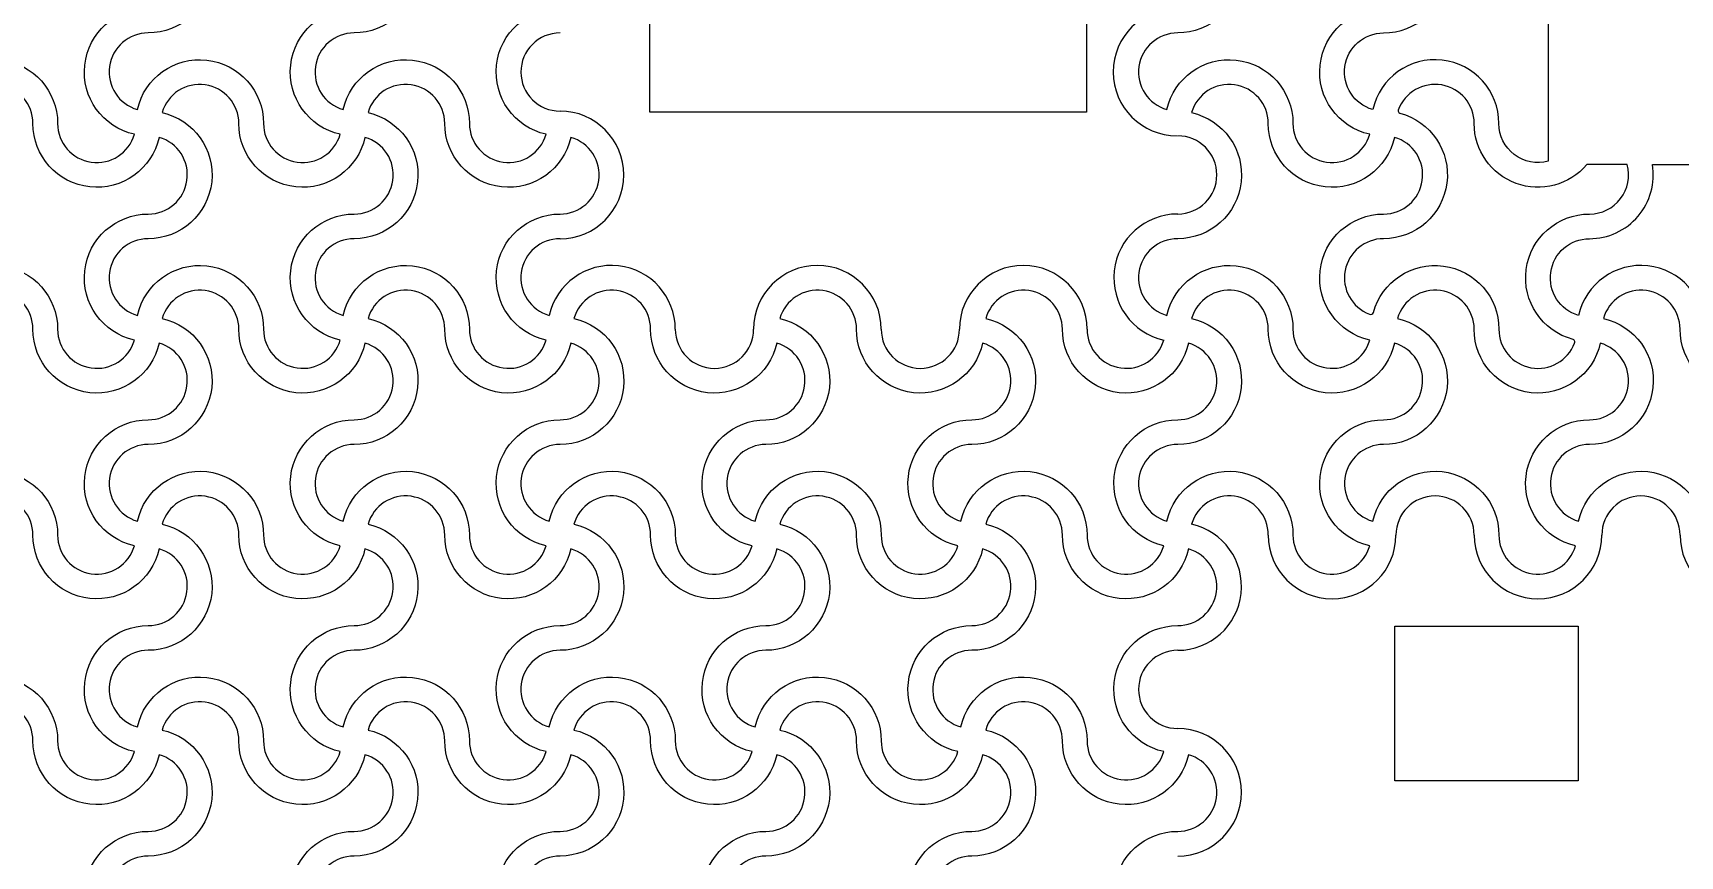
# Model space of a CAD drawing. Header units: millimetres. Extents: x 24 to 345, y 12 to 201.
# Drawn here: x 55.771 to 58.971, y 31.67 to 33.27 of the extents above; entities that cross this region are included whole.
import ezdxf

# ---------------------------------------------------------------- set-up
doc = ezdxf.new("R2010")
doc.units = ezdxf.units.MM
doc.header["$MEASUREMENT"] = 0
doc.layers.add('5th metal (rf+ground)', color=240, linetype='Continuous')

msp = doc.modelspace()

# ---------------------------------------------------------------- linework, layer by layer
at = {"layer": '5th metal (rf+ground)'}
for points in [[(56.01633, 33.46724, -0.8959788), (55.7713, 33.49421, 0.8687853), (55.62227, 33.51524, -0.8959788), (55.5953, 33.27021, 0.8687853), (55.57427, 33.12118, -0.8959788), (55.8193, 33.09421, 0.8687853), (55.96833, 33.07318, -0.8959788), (55.9953, 33.31821, 0.8687853)], [(56.01633, 33.46724, -0.8959788), (55.7713, 33.49421, 0.8687853), (55.62227, 33.51524, -0.8959788), (55.5953, 33.27021, 0.8687853), (55.57427, 33.12118, -0.8959788), (55.8193, 33.09421, 0.8687853), (55.96833, 33.07318, -0.8959788), (55.9953, 33.31821, 0.8687853)], [(56.01633, 33.46724, -0.8959788), (55.7713, 33.49421, 0.8687853), (55.62227, 33.51524, -0.8959788), (55.5953, 33.27021, 0.8687853), (55.57427, 33.12118, -0.8959788), (55.8193, 33.09421, 0.8687853), (55.96833, 33.07318, -0.8959788), (55.9953, 33.31821, 0.8687853)], [(56.01633, 33.46724, -0.8959788), (55.7713, 33.49421, 0.8687853), (55.62227, 33.51524, -0.8959788), (55.5953, 33.27021, 0.8687853), (55.57427, 33.12118, -0.8959788), (55.8193, 33.09421, 0.8687853), (55.96833, 33.07318, -0.8959788), (55.9953, 33.31821, 0.8687853)], [(56.41633, 33.46724, -0.8959788), (56.1713, 33.49421, 0.8687853), (56.02227, 33.51524, -0.8959788), (55.9953, 33.27021, 0.8687853), (55.97427, 33.12118, -0.8959788), (56.2193, 33.09421, 0.8687853), (56.36833, 33.07318, -0.8959788), (56.3953, 33.31821, 0.8687853)], [(56.41633, 33.46724, -0.8959788), (56.1713, 33.49421, 0.8687853), (56.02227, 33.51524, -0.8959788), (55.9953, 33.27021, 0.8687853), (55.97427, 33.12118, -0.8959788), (56.2193, 33.09421, 0.8687853), (56.36833, 33.07318, -0.8959788), (56.3953, 33.31821, 0.8687853)], [(56.41633, 33.46724, -0.8959788), (56.1713, 33.49421, 0.8687853), (56.02227, 33.51524, -0.8959788), (55.9953, 33.27021, 0.8687853), (55.97427, 33.12118, -0.8959788), (56.2193, 33.09421, 0.8687853), (56.36833, 33.07318, -0.8959788), (56.3953, 33.31821, 0.8687853)], [(56.41633, 33.46724, -0.8959788), (56.1713, 33.49421, 0.8687853), (56.02227, 33.51524, -0.8959788), (55.9953, 33.27021, 0.8687853), (55.97427, 33.12118, -0.8959788), (56.2193, 33.09421, 0.8687853), (56.36833, 33.07318, -0.8959788), (56.3953, 33.31821, 0.8687853)], [(56.81633, 33.46724, -0.8959788), (56.5713, 33.49421, 0.8687853), (56.42227, 33.51524, -0.8959788), (56.3953, 33.27021, 0.8687853), (56.37427, 33.12118, -0.8959788), (56.6193, 33.09421, 0.8687853), (56.76833, 33.07318, -0.8959788), (56.7953, 33.31821, 0.8687853)], [(56.81633, 33.46724, -0.8959788), (56.5713, 33.49421, 0.8687853), (56.42227, 33.51524, -0.8959788), (56.3953, 33.27021, 0.8687853), (56.37427, 33.12118, -0.8959788), (56.6193, 33.09421, 0.8687853), (56.76833, 33.07318, -0.8959788), (56.7953, 33.31821, 0.8687853)], [(56.81633, 33.46724, -0.8959788), (56.5713, 33.49421, 0.8687853), (56.42227, 33.51524, -0.8959788), (56.3953, 33.27021, 0.8687853), (56.37427, 33.12118, -0.8959788), (56.6193, 33.09421, 0.8687853), (56.76833, 33.07318, -0.8959788), (56.7953, 33.31821, 0.8687853)], [(56.81633, 33.46724, -0.8959788), (56.5713, 33.49421, 0.8687853), (56.42227, 33.51524, -0.8959788), (56.3953, 33.27021, 0.8687853), (56.37427, 33.12118, -0.8959788), (56.6193, 33.09421, 0.8687853), (56.76833, 33.07318, -0.8959788), (56.7953, 33.31821, 0.8687853)], [(58.41633, 33.46724, -0.8959788), (58.1713, 33.49421, 0.8687853), (58.02227, 33.51524, -0.8959788), (57.9953, 33.27021, 0.8687853), (57.97427, 33.12118, -0.8959788), (58.2193, 33.09421, 0.8687853), (58.36833, 33.07318, -0.8959788), (58.3953, 33.31821, 0.8687853)], [(58.41633, 33.46724, -0.8959788), (58.1713, 33.49421, 0.8687853), (58.02227, 33.51524, -0.8959788), (57.9953, 33.27021, 0.8687853), (57.97427, 33.12118, -0.8959788), (58.2193, 33.09421, 0.8687853), (58.36833, 33.07318, -0.8959788), (58.3953, 33.31821, 0.8687853)], [(58.41633, 33.46724, -0.8959788), (58.1713, 33.49421, 0.8687853), (58.02227, 33.51524, -0.8959788), (57.9953, 33.27021, 0.8687853), (57.97427, 33.12118, -0.8959788), (58.2193, 33.09421, 0.8687853), (58.36833, 33.07318, -0.8959788), (58.3953, 33.31821, 0.8687853)], [(58.41633, 33.46724, -0.8959788), (58.1713, 33.49421, 0.8687853), (58.02227, 33.51524, -0.8959788), (57.9953, 33.27021, 0.8687853), (57.97427, 33.12118, -0.8959788), (58.2193, 33.09421, 0.8687853), (58.36833, 33.07318, -0.8959788), (58.3953, 33.31821, 0.8687853)], [(58.5713, 33.49421, 0.4624981), (58.7153, 33.37183), (58.7153, 33.02089, -0.4945431), (58.6193, 33.09421, 0.8959788), (58.37427, 33.12118, -0.8687853), (58.3953, 33.27021, 0.8959788), (58.42227, 33.51524, -0.8687853)], [(58.5713, 33.49421, 0.4624981), (58.7153, 33.37183), (58.7153, 33.02089, -0.4945431), (58.6193, 33.09421, 0.8959788), (58.37427, 33.12118, -0.8687853), (58.3953, 33.27021, 0.8959788), (58.42227, 33.51524, -0.8687853)], [(58.5713, 33.49421, 0.4624981), (58.7153, 33.37183), (58.7153, 33.02089, -0.4945431), (58.6193, 33.09421, 0.8959788), (58.37427, 33.12118, -0.8687853), (58.3953, 33.27021, 0.8959788), (58.42227, 33.51524, -0.8687853)], [(58.5713, 33.49421, 0.4624981), (58.7153, 33.37183), (58.7153, 33.02089, -0.4945431), (58.6193, 33.09421, 0.8959788), (58.37427, 33.12118, -0.8687853), (58.3953, 33.27021, 0.8959788), (58.42227, 33.51524, -0.8687853)], [(56.01633, 33.06724, -0.8959788), (55.7713, 33.09421, 0.8687853), (55.62227, 33.11524, -0.8959788), (55.5953, 32.87021, 0.8687853), (55.57427, 32.72118, -0.8959788), (55.8193, 32.69421, 0.8687853), (55.96833, 32.67318, -0.8959788), (55.9953, 32.91821, 0.8687853)], [(56.01633, 33.06724, -0.8959788), (55.7713, 33.09421, 0.8687853), (55.62227, 33.11524, -0.8959788), (55.5953, 32.87021, 0.8687853), (55.57427, 32.72118, -0.8959788), (55.8193, 32.69421, 0.8687853), (55.96833, 32.67318, -0.8959788), (55.9953, 32.91821, 0.8687853)], [(56.01633, 33.06724, -0.8959788), (55.7713, 33.09421, 0.8687853), (55.62227, 33.11524, -0.8959788), (55.5953, 32.87021, 0.8687853), (55.57427, 32.72118, -0.8959788), (55.8193, 32.69421, 0.8687853), (55.96833, 32.67318, -0.8959788), (55.9953, 32.91821, 0.8687853)], [(56.01633, 33.06724, -0.8959788), (55.7713, 33.09421, 0.8687853), (55.62227, 33.11524, -0.8959788), (55.5953, 32.87021, 0.8687853), (55.57427, 32.72118, -0.8959788), (55.8193, 32.69421, 0.8687853), (55.96833, 32.67318, -0.8959788), (55.9953, 32.91821, 0.8687853)], [(56.41633, 33.06724, -0.8959788), (56.1713, 33.09421, 0.8687853), (56.02227, 33.11524, -0.8959788), (55.9953, 32.87021, 0.8687853), (55.97427, 32.72118, -0.8959788), (56.2193, 32.69421, 0.8687853), (56.36833, 32.67318, -0.8959788), (56.3953, 32.91821, 0.8687853)], [(56.41633, 33.06724, -0.8959788), (56.1713, 33.09421, 0.8687853), (56.02227, 33.11524, -0.8959788), (55.9953, 32.87021, 0.8687853), (55.97427, 32.72118, -0.8959788), (56.2193, 32.69421, 0.8687853), (56.36833, 32.67318, -0.8959788), (56.3953, 32.91821, 0.8687853)], [(56.41633, 33.06724, -0.8959788), (56.1713, 33.09421, 0.8687853), (56.02227, 33.11524, -0.8959788), (55.9953, 32.87021, 0.8687853), (55.97427, 32.72118, -0.8959788), (56.2193, 32.69421, 0.8687853), (56.36833, 32.67318, -0.8959788), (56.3953, 32.91821, 0.8687853)], [(56.41633, 33.06724, -0.8959788), (56.1713, 33.09421, 0.8687853), (56.02227, 33.11524, -0.8959788), (55.9953, 32.87021, 0.8687853), (55.97427, 32.72118, -0.8959788), (56.2193, 32.69421, 0.8687853), (56.36833, 32.67318, -0.8959788), (56.3953, 32.91821, 0.8687853)], [(56.81633, 33.06724, -0.8959788), (56.5713, 33.09421, 0.8687853), (56.42227, 33.11524, -0.8959788), (56.3953, 32.87021, 0.8687853), (56.37427, 32.72118, -0.8959788), (56.6193, 32.69421, 0.8687853), (56.76833, 32.67318, -0.8959788), (56.7953, 32.91821, 0.8687853)], [(56.81633, 33.06724, -0.8959788), (56.5713, 33.09421, 0.8687853), (56.42227, 33.11524, -0.8959788), (56.3953, 32.87021, 0.8687853), (56.37427, 32.72118, -0.8959788), (56.6193, 32.69421, 0.8687853), (56.76833, 32.67318, -0.8959788), (56.7953, 32.91821, 0.8687853)], [(56.81633, 33.06724, -0.8959788), (56.5713, 33.09421, 0.8687853), (56.42227, 33.11524, -0.8959788), (56.3953, 32.87021, 0.8687853), (56.37427, 32.72118, -0.8959788), (56.6193, 32.69421, 0.8687853), (56.76833, 32.67318, -0.8959788), (56.7953, 32.91821, 0.8687853)], [(56.81633, 33.06724, -0.8959788), (56.5713, 33.09421, 0.8687853), (56.42227, 33.11524, -0.8959788), (56.3953, 32.87021, 0.8687853), (56.37427, 32.72118, -0.8959788), (56.6193, 32.69421, 0.8687853), (56.76833, 32.67318, -0.8959788), (56.7953, 32.91821, 0.8687853)], [(58.41633, 33.06724, -0.8959788), (58.1713, 33.09421, 0.8687853), (58.02227, 33.11524, -0.8959788), (57.9953, 32.87021, 0.8687853), (57.97427, 32.72118, -0.8959788), (58.2193, 32.69421, 0.8687853), (58.36833, 32.67318, -0.8959788), (58.3953, 32.91821, 0.8687853)], [(58.41633, 33.06724, -0.8959788), (58.1713, 33.09421, 0.8687853), (58.02227, 33.11524, -0.8959788), (57.9953, 32.87021, 0.8687853), (57.97427, 32.72118, -0.8959788), (58.2193, 32.69421, 0.8687853), (58.36833, 32.67318, -0.8959788), (58.3953, 32.91821, 0.8687853)], [(58.41633, 33.06724, -0.8959788), (58.1713, 33.09421, 0.8687853), (58.02227, 33.11524, -0.8959788), (57.9953, 32.87021, 0.8687853), (57.97427, 32.72118, -0.8959788), (58.2193, 32.69421, 0.8687853), (58.36833, 32.67318, -0.8959788), (58.3953, 32.91821, 0.8687853)], [(58.41633, 33.06724, -0.8959788), (58.1713, 33.09421, 0.8687853), (58.02227, 33.11524, -0.8959788), (57.9953, 32.87021, 0.8687853), (57.97427, 32.72118, -0.8959788), (58.2193, 32.69421, 0.8687853), (58.36833, 32.67318, -0.8959788), (58.3953, 32.91821, 0.8687853)], [(58.79004, 33.01421, -0.6990522), (58.5713, 33.09421, 0.8396467), (58.42385, 33.12011, 0.3140027), (58.42657, 33.1142, -0.8800119), (58.3953, 32.87021, 0.8296244), (58.36772, 32.72339, 0.3532589), (58.37564, 32.72674, -0.8753594), (58.6193, 32.69421, 0.8341201), (58.76641, 32.66738, 0.111244), (58.76698, 32.67052, 0.2790122), (58.76334, 32.6744, -0.8774938), (58.7953, 32.91821, 0.4945431), (58.86862, 33.01421)], [(58.79004, 33.01421, -0.6990522), (58.5713, 33.09421, 0.8396467), (58.42385, 33.12011, 0.3140027), (58.42657, 33.1142, -0.8800119), (58.3953, 32.87021, 0.8296244), (58.36772, 32.72339, 0.3532589), (58.37564, 32.72674, -0.8753594), (58.6193, 32.69421, 0.8341201), (58.76641, 32.66738, 0.111244), (58.76698, 32.67052, 0.2790122), (58.76334, 32.6744, -0.8774938), (58.7953, 32.91821, 0.4945431), (58.86862, 33.01421)], [(58.79004, 33.01421, -0.6990522), (58.5713, 33.09421, 0.8396467), (58.42385, 33.12011, 0.3140027), (58.42657, 33.1142, -0.8800119), (58.3953, 32.87021, 0.8296244), (58.36772, 32.72339, 0.3532589), (58.37564, 32.72674, -0.8753594), (58.6193, 32.69421, 0.8341201), (58.76641, 32.66738, 0.111244), (58.76698, 32.67052, 0.2790122), (58.76334, 32.6744, -0.8774938), (58.7953, 32.91821, 0.4945431), (58.86862, 33.01421)], [(58.79004, 33.01421, -0.6990522), (58.5713, 33.09421, 0.8396467), (58.42385, 33.12011, 0.3140027), (58.42657, 33.1142, -0.8800119), (58.3953, 32.87021, 0.8296244), (58.36772, 32.72339, 0.3532589), (58.37564, 32.72674, -0.8753594), (58.6193, 32.69421, 0.8341201), (58.76641, 32.66738, 0.111244), (58.76698, 32.67052, 0.2790122), (58.76334, 32.6744, -0.8774938), (58.7953, 32.91821, 0.4945431), (58.86862, 33.01421)], [(58.7953, 32.87021, 0.4624981), (58.91767, 33.01421), (59.26862, 33.01421, -0.4945431), (59.1953, 32.91821, 0.8959788), (59.16833, 32.67318, -0.8687853), (59.0193, 32.69421, 0.8959788), (58.77427, 32.72118, -0.8687853)], [(58.7953, 32.87021, 0.4624981), (58.91767, 33.01421), (59.26862, 33.01421, -0.4945431), (59.1953, 32.91821, 0.8959788), (59.16833, 32.67318, -0.8687853), (59.0193, 32.69421, 0.8959788), (58.77427, 32.72118, -0.8687853)], [(58.7953, 32.87021, 0.4624981), (58.91767, 33.01421), (59.26862, 33.01421, -0.4945431), (59.1953, 32.91821, 0.8959788), (59.16833, 32.67318, -0.8687853), (59.0193, 32.69421, 0.8959788), (58.77427, 32.72118, -0.8687853)], [(58.7953, 32.87021, 0.4624981), (58.91767, 33.01421), (59.26862, 33.01421, -0.4945431), (59.1953, 32.91821, 0.8959788), (59.16833, 32.67318, -0.8687853), (59.0193, 32.69421, 0.8959788), (58.77427, 32.72118, -0.8687853)], [(56.01633, 32.66724, -0.8959788), (55.7713, 32.69421, 0.8687853), (55.62227, 32.71524, -0.8959788), (55.5953, 32.47021, 0.8687853), (55.57427, 32.32118, -0.8959788), (55.8193, 32.29421, 0.8687853), (55.96833, 32.27318, -0.8959788), (55.9953, 32.51821, 0.8687853)], [(56.01633, 32.66724, -0.8959788), (55.7713, 32.69421, 0.8687853), (55.62227, 32.71524, -0.8959788), (55.5953, 32.47021, 0.8687853), (55.57427, 32.32118, -0.8959788), (55.8193, 32.29421, 0.8687853), (55.96833, 32.27318, -0.8959788), (55.9953, 32.51821, 0.8687853)], [(56.01633, 32.66724, -0.8959788), (55.7713, 32.69421, 0.8687853), (55.62227, 32.71524, -0.8959788), (55.5953, 32.47021, 0.8687853), (55.57427, 32.32118, -0.8959788), (55.8193, 32.29421, 0.8687853), (55.96833, 32.27318, -0.8959788), (55.9953, 32.51821, 0.8687853)], [(56.01633, 32.66724, -0.8959788), (55.7713, 32.69421, 0.8687853), (55.62227, 32.71524, -0.8959788), (55.5953, 32.47021, 0.8687853), (55.57427, 32.32118, -0.8959788), (55.8193, 32.29421, 0.8687853), (55.96833, 32.27318, -0.8959788), (55.9953, 32.51821, 0.8687853)], [(56.41633, 32.66724, -0.8959788), (56.1713, 32.69421, 0.8687853), (56.02227, 32.71524, -0.8959788), (55.9953, 32.47021, 0.8687853), (55.97427, 32.32118, -0.8959788), (56.2193, 32.29421, 0.8687853), (56.36833, 32.27318, -0.8959788), (56.3953, 32.51821, 0.8687853)], [(56.41633, 32.66724, -0.8959788), (56.1713, 32.69421, 0.8687853), (56.02227, 32.71524, -0.8959788), (55.9953, 32.47021, 0.8687853), (55.97427, 32.32118, -0.8959788), (56.2193, 32.29421, 0.8687853), (56.36833, 32.27318, -0.8959788), (56.3953, 32.51821, 0.8687853)], [(56.41633, 32.66724, -0.8959788), (56.1713, 32.69421, 0.8687853), (56.02227, 32.71524, -0.8959788), (55.9953, 32.47021, 0.8687853), (55.97427, 32.32118, -0.8959788), (56.2193, 32.29421, 0.8687853), (56.36833, 32.27318, -0.8959788), (56.3953, 32.51821, 0.8687853)], [(56.41633, 32.66724, -0.8959788), (56.1713, 32.69421, 0.8687853), (56.02227, 32.71524, -0.8959788), (55.9953, 32.47021, 0.8687853), (55.97427, 32.32118, -0.8959788), (56.2193, 32.29421, 0.8687853), (56.36833, 32.27318, -0.8959788), (56.3953, 32.51821, 0.8687853)], [(56.81633, 32.66724, -0.8959788), (56.5713, 32.69421, 0.8687853), (56.42227, 32.71524, -0.8959788), (56.3953, 32.47021, 0.8687853), (56.37427, 32.32118, -0.8959788), (56.6193, 32.29421, 0.8687853), (56.76833, 32.27318, -0.8959788), (56.7953, 32.51821, 0.8687853)], [(56.81633, 32.66724, -0.8959788), (56.5713, 32.69421, 0.8687853), (56.42227, 32.71524, -0.8959788), (56.3953, 32.47021, 0.8687853), (56.37427, 32.32118, -0.8959788), (56.6193, 32.29421, 0.8687853), (56.76833, 32.27318, -0.8959788), (56.7953, 32.51821, 0.8687853)], [(56.81633, 32.66724, -0.8959788), (56.5713, 32.69421, 0.8687853), (56.42227, 32.71524, -0.8959788), (56.3953, 32.47021, 0.8687853), (56.37427, 32.32118, -0.8959788), (56.6193, 32.29421, 0.8687853), (56.76833, 32.27318, -0.8959788), (56.7953, 32.51821, 0.8687853)], [(56.81633, 32.66724, -0.8959788), (56.5713, 32.69421, 0.8687853), (56.42227, 32.71524, -0.8959788), (56.3953, 32.47021, 0.8687853), (56.37427, 32.32118, -0.8959788), (56.6193, 32.29421, 0.8687853), (56.76833, 32.27318, -0.8959788), (56.7953, 32.51821, 0.8687853)], [(57.21633, 32.66724, -0.8959788), (56.9713, 32.69421, 0.8687853), (56.82227, 32.71524, -0.8959788), (56.7953, 32.47021, 0.8687853), (56.77427, 32.32118, -0.8959788), (57.0193, 32.29421, 0.8687853), (57.16833, 32.27318, -0.8959788), (57.1953, 32.51821, 0.8687853)], [(57.21633, 32.66724, -0.8959788), (56.9713, 32.69421, 0.8687853), (56.82227, 32.71524, -0.8959788), (56.7953, 32.47021, 0.8687853), (56.77427, 32.32118, -0.8959788), (57.0193, 32.29421, 0.8687853), (57.16833, 32.27318, -0.8959788), (57.1953, 32.51821, 0.8687853)], [(57.21633, 32.66724, -0.8959788), (56.9713, 32.69421, 0.8687853), (56.82227, 32.71524, -0.8959788), (56.7953, 32.47021, 0.8687853), (56.77427, 32.32118, -0.8959788), (57.0193, 32.29421, 0.8687853), (57.16833, 32.27318, -0.8959788), (57.1953, 32.51821, 0.8687853)], [(57.21633, 32.66724, -0.8959788), (56.9713, 32.69421, 0.8687853), (56.82227, 32.71524, -0.8959788), (56.7953, 32.47021, 0.8687853), (56.77427, 32.32118, -0.8959788), (57.0193, 32.29421, 0.8687853), (57.16833, 32.27318, -0.8959788), (57.1953, 32.51821, 0.8687853)], [(57.61633, 32.66724, -0.8959788), (57.3713, 32.69421, 0.8687853), (57.22227, 32.71524, -0.8959788), (57.1953, 32.47021, 0.8687853), (57.17427, 32.32118, -0.8959788), (57.4193, 32.29421, 0.8687853), (57.56833, 32.27318, -0.8959788), (57.5953, 32.51821, 0.8687853)], [(57.61633, 32.66724, -0.8959788), (57.3713, 32.69421, 0.8687853), (57.22227, 32.71524, -0.8959788), (57.1953, 32.47021, 0.8687853), (57.17427, 32.32118, -0.8959788), (57.4193, 32.29421, 0.8687853), (57.56833, 32.27318, -0.8959788), (57.5953, 32.51821, 0.8687853)], [(57.61633, 32.66724, -0.8959788), (57.3713, 32.69421, 0.8687853), (57.22227, 32.71524, -0.8959788), (57.1953, 32.47021, 0.8687853), (57.17427, 32.32118, -0.8959788), (57.4193, 32.29421, 0.8687853), (57.56833, 32.27318, -0.8959788), (57.5953, 32.51821, 0.8687853)], [(57.61633, 32.66724, -0.8959788), (57.3713, 32.69421, 0.8687853), (57.22227, 32.71524, -0.8959788), (57.1953, 32.47021, 0.8687853), (57.17427, 32.32118, -0.8959788), (57.4193, 32.29421, 0.8687853), (57.56833, 32.27318, -0.8959788), (57.5953, 32.51821, 0.8687853)], [(58.01633, 32.66724, -0.8959788), (57.7713, 32.69421, 0.8687853), (57.62227, 32.71524, -0.8959788), (57.5953, 32.47021, 0.8687853), (57.57427, 32.32118, -0.8959788), (57.8193, 32.29421, 0.8687853), (57.96833, 32.27318, -0.8959788), (57.9953, 32.51821, 0.8687853)], [(58.01633, 32.66724, -0.8959788), (57.7713, 32.69421, 0.8687853), (57.62227, 32.71524, -0.8959788), (57.5953, 32.47021, 0.8687853), (57.57427, 32.32118, -0.8959788), (57.8193, 32.29421, 0.8687853), (57.96833, 32.27318, -0.8959788), (57.9953, 32.51821, 0.8687853)], [(58.01633, 32.66724, -0.8959788), (57.7713, 32.69421, 0.8687853), (57.62227, 32.71524, -0.8959788), (57.5953, 32.47021, 0.8687853), (57.57427, 32.32118, -0.8959788), (57.8193, 32.29421, 0.8687853), (57.96833, 32.27318, -0.8959788), (57.9953, 32.51821, 0.8687853)], [(58.01633, 32.66724, -0.8959788), (57.7713, 32.69421, 0.8687853), (57.62227, 32.71524, -0.8959788), (57.5953, 32.47021, 0.8687853), (57.57427, 32.32118, -0.8959788), (57.8193, 32.29421, 0.8687853), (57.96833, 32.27318, -0.8959788), (57.9953, 32.51821, 0.8687853)], [(58.41633, 32.66724, -0.8959788), (58.1713, 32.69421, 0.8687853), (58.02227, 32.71524, -0.8959788), (57.9953, 32.47021, 0.8687853), (57.97427, 32.32118, -0.8959788), (58.2193, 32.29421, 0.8687853), (58.36833, 32.27318, -0.8959788), (58.3953, 32.51821, 0.8687853)], [(58.41633, 32.66724, -0.8959788), (58.1713, 32.69421, 0.8687853), (58.02227, 32.71524, -0.8959788), (57.9953, 32.47021, 0.8687853), (57.97427, 32.32118, -0.8959788), (58.2193, 32.29421, 0.8687853), (58.36833, 32.27318, -0.8959788), (58.3953, 32.51821, 0.8687853)], [(58.41633, 32.66724, -0.8959788), (58.1713, 32.69421, 0.8687853), (58.02227, 32.71524, -0.8959788), (57.9953, 32.47021, 0.8687853), (57.97427, 32.32118, -0.8959788), (58.2193, 32.29421, 0.8687853), (58.36833, 32.27318, -0.8959788), (58.3953, 32.51821, 0.8687853)], [(58.41633, 32.66724, -0.8959788), (58.1713, 32.69421, 0.8687853), (58.02227, 32.71524, -0.8959788), (57.9953, 32.47021, 0.8687853), (57.97427, 32.32118, -0.8959788), (58.2193, 32.29421, 0.8687853), (58.36833, 32.27318, -0.8959788), (58.3953, 32.51821, 0.8687853)], [(58.81633, 32.66724, -0.8959788), (58.5713, 32.69421, 0.8687853), (58.42227, 32.71524, -0.8959788), (58.3953, 32.47021, 0.8687853), (58.37427, 32.32118, -0.8959788), (58.6193, 32.29421, 0.8687853), (58.76833, 32.27318, -0.8959788), (58.7953, 32.51821, 0.8687853)], [(58.81633, 32.66724, -0.8959788), (58.5713, 32.69421, 0.8687853), (58.42227, 32.71524, -0.8959788), (58.3953, 32.47021, 0.8687853), (58.37427, 32.32118, -0.8959788), (58.6193, 32.29421, 0.8687853), (58.76833, 32.27318, -0.8959788), (58.7953, 32.51821, 0.8687853)], [(58.81633, 32.66724, -0.8959788), (58.5713, 32.69421, 0.8687853), (58.42227, 32.71524, -0.8959788), (58.3953, 32.47021, 0.8687853), (58.37427, 32.32118, -0.8959788), (58.6193, 32.29421, 0.8687853), (58.76833, 32.27318, -0.8959788), (58.7953, 32.51821, 0.8687853)], [(58.81633, 32.66724, -0.8959788), (58.5713, 32.69421, 0.8687853), (58.42227, 32.71524, -0.8959788), (58.3953, 32.47021, 0.8687853), (58.37427, 32.32118, -0.8959788), (58.6193, 32.29421, 0.8687853), (58.76833, 32.27318, -0.8959788), (58.7953, 32.51821, 0.8687853)], [(59.21633, 32.66724, -0.8959788), (58.9713, 32.69421, 0.8687853), (58.82227, 32.71524, -0.8959788), (58.7953, 32.47021, 0.8687853), (58.77427, 32.32118, -0.8959788), (59.0193, 32.29421, 0.8687853), (59.16833, 32.27318, -0.8959788), (59.1953, 32.51821, 0.8687853)], [(59.21633, 32.66724, -0.8959788), (58.9713, 32.69421, 0.8687853), (58.82227, 32.71524, -0.8959788), (58.7953, 32.47021, 0.8687853), (58.77427, 32.32118, -0.8959788), (59.0193, 32.29421, 0.8687853), (59.16833, 32.27318, -0.8959788), (59.1953, 32.51821, 0.8687853)], [(59.21633, 32.66724, -0.8959788), (58.9713, 32.69421, 0.8687853), (58.82227, 32.71524, -0.8959788), (58.7953, 32.47021, 0.8687853), (58.77427, 32.32118, -0.8959788), (59.0193, 32.29421, 0.8687853), (59.16833, 32.27318, -0.8959788), (59.1953, 32.51821, 0.8687853)], [(59.21633, 32.66724, -0.8959788), (58.9713, 32.69421, 0.8687853), (58.82227, 32.71524, -0.8959788), (58.7953, 32.47021, 0.8687853), (58.77427, 32.32118, -0.8959788), (59.0193, 32.29421, 0.8687853), (59.16833, 32.27318, -0.8959788), (59.1953, 32.51821, 0.8687853)], [(56.01633, 32.26724, -0.8959788), (55.7713, 32.29421, 0.8687853), (55.62227, 32.31524, -0.8959788), (55.5953, 32.07021, 0.8687853), (55.57427, 31.92118, -0.8959788), (55.8193, 31.89421, 0.8687853), (55.96833, 31.87318, -0.8959788), (55.9953, 32.11821, 0.8687853)], [(56.01633, 32.26724, -0.8959788), (55.7713, 32.29421, 0.8687853), (55.62227, 32.31524, -0.8959788), (55.5953, 32.07021, 0.8687853), (55.57427, 31.92118, -0.8959788), (55.8193, 31.89421, 0.8687853), (55.96833, 31.87318, -0.8959788), (55.9953, 32.11821, 0.8687853)], [(56.01633, 32.26724, -0.8959788), (55.7713, 32.29421, 0.8687853), (55.62227, 32.31524, -0.8959788), (55.5953, 32.07021, 0.8687853), (55.57427, 31.92118, -0.8959788), (55.8193, 31.89421, 0.8687853), (55.96833, 31.87318, -0.8959788), (55.9953, 32.11821, 0.8687853)], [(56.01633, 32.26724, -0.8959788), (55.7713, 32.29421, 0.8687853), (55.62227, 32.31524, -0.8959788), (55.5953, 32.07021, 0.8687853), (55.57427, 31.92118, -0.8959788), (55.8193, 31.89421, 0.8687853), (55.96833, 31.87318, -0.8959788), (55.9953, 32.11821, 0.8687853)], [(56.41633, 32.26724, -0.8959788), (56.1713, 32.29421, 0.8687853), (56.02227, 32.31524, -0.8959788), (55.9953, 32.07021, 0.8687853), (55.97427, 31.92118, -0.8959788), (56.2193, 31.89421, 0.8687853), (56.36833, 31.87318, -0.8959788), (56.3953, 32.11821, 0.8687853)], [(56.41633, 32.26724, -0.8959788), (56.1713, 32.29421, 0.8687853), (56.02227, 32.31524, -0.8959788), (55.9953, 32.07021, 0.8687853), (55.97427, 31.92118, -0.8959788), (56.2193, 31.89421, 0.8687853), (56.36833, 31.87318, -0.8959788), (56.3953, 32.11821, 0.8687853)], [(56.41633, 32.26724, -0.8959788), (56.1713, 32.29421, 0.8687853), (56.02227, 32.31524, -0.8959788), (55.9953, 32.07021, 0.8687853), (55.97427, 31.92118, -0.8959788), (56.2193, 31.89421, 0.8687853), (56.36833, 31.87318, -0.8959788), (56.3953, 32.11821, 0.8687853)], [(56.41633, 32.26724, -0.8959788), (56.1713, 32.29421, 0.8687853), (56.02227, 32.31524, -0.8959788), (55.9953, 32.07021, 0.8687853), (55.97427, 31.92118, -0.8959788), (56.2193, 31.89421, 0.8687853), (56.36833, 31.87318, -0.8959788), (56.3953, 32.11821, 0.8687853)], [(56.81633, 32.26724, -0.8959788), (56.5713, 32.29421, 0.8687853), (56.42227, 32.31524, -0.8959788), (56.3953, 32.07021, 0.8687853), (56.37427, 31.92118, -0.8959788), (56.6193, 31.89421, 0.8687853), (56.76833, 31.87318, -0.8959788), (56.7953, 32.11821, 0.8687853)], [(56.81633, 32.26724, -0.8959788), (56.5713, 32.29421, 0.8687853), (56.42227, 32.31524, -0.8959788), (56.3953, 32.07021, 0.8687853), (56.37427, 31.92118, -0.8959788), (56.6193, 31.89421, 0.8687853), (56.76833, 31.87318, -0.8959788), (56.7953, 32.11821, 0.8687853)], [(56.81633, 32.26724, -0.8959788), (56.5713, 32.29421, 0.8687853), (56.42227, 32.31524, -0.8959788), (56.3953, 32.07021, 0.8687853), (56.37427, 31.92118, -0.8959788), (56.6193, 31.89421, 0.8687853), (56.76833, 31.87318, -0.8959788), (56.7953, 32.11821, 0.8687853)], [(56.81633, 32.26724, -0.8959788), (56.5713, 32.29421, 0.8687853), (56.42227, 32.31524, -0.8959788), (56.3953, 32.07021, 0.8687853), (56.37427, 31.92118, -0.8959788), (56.6193, 31.89421, 0.8687853), (56.76833, 31.87318, -0.8959788), (56.7953, 32.11821, 0.8687853)], [(57.21633, 32.26724, -0.8959788), (56.9713, 32.29421, 0.8687853), (56.82227, 32.31524, -0.8959788), (56.7953, 32.07021, 0.8687853), (56.77427, 31.92118, -0.8959788), (57.0193, 31.89421, 0.8687853), (57.16833, 31.87318, -0.8959788), (57.1953, 32.11821, 0.8687853)], [(57.21633, 32.26724, -0.8959788), (56.9713, 32.29421, 0.8687853), (56.82227, 32.31524, -0.8959788), (56.7953, 32.07021, 0.8687853), (56.77427, 31.92118, -0.8959788), (57.0193, 31.89421, 0.8687853), (57.16833, 31.87318, -0.8959788), (57.1953, 32.11821, 0.8687853)], [(57.21633, 32.26724, -0.8959788), (56.9713, 32.29421, 0.8687853), (56.82227, 32.31524, -0.8959788), (56.7953, 32.07021, 0.8687853), (56.77427, 31.92118, -0.8959788), (57.0193, 31.89421, 0.8687853), (57.16833, 31.87318, -0.8959788), (57.1953, 32.11821, 0.8687853)], [(57.21633, 32.26724, -0.8959788), (56.9713, 32.29421, 0.8687853), (56.82227, 32.31524, -0.8959788), (56.7953, 32.07021, 0.8687853), (56.77427, 31.92118, -0.8959788), (57.0193, 31.89421, 0.8687853), (57.16833, 31.87318, -0.8959788), (57.1953, 32.11821, 0.8687853)], [(57.61633, 32.26724, -0.8959788), (57.3713, 32.29421, 0.8687853), (57.22227, 32.31524, -0.8959788), (57.1953, 32.07021, 0.8687853), (57.17427, 31.92118, -0.8959788), (57.4193, 31.89421, 0.8687853), (57.56833, 31.87318, -0.8959788), (57.5953, 32.11821, 0.8687853)], [(57.61633, 32.26724, -0.8959788), (57.3713, 32.29421, 0.8687853), (57.22227, 32.31524, -0.8959788), (57.1953, 32.07021, 0.8687853), (57.17427, 31.92118, -0.8959788), (57.4193, 31.89421, 0.8687853), (57.56833, 31.87318, -0.8959788), (57.5953, 32.11821, 0.8687853)], [(57.61633, 32.26724, -0.8959788), (57.3713, 32.29421, 0.8687853), (57.22227, 32.31524, -0.8959788), (57.1953, 32.07021, 0.8687853), (57.17427, 31.92118, -0.8959788), (57.4193, 31.89421, 0.8687853), (57.56833, 31.87318, -0.8959788), (57.5953, 32.11821, 0.8687853)], [(57.61633, 32.26724, -0.8959788), (57.3713, 32.29421, 0.8687853), (57.22227, 32.31524, -0.8959788), (57.1953, 32.07021, 0.8687853), (57.17427, 31.92118, -0.8959788), (57.4193, 31.89421, 0.8687853), (57.56833, 31.87318, -0.8959788), (57.5953, 32.11821, 0.8687853)], [(58.01633, 32.26724, -0.8959788), (57.7713, 32.29421, 0.8687853), (57.62227, 32.31524, -0.8959788), (57.5953, 32.07021, 0.8687853), (57.57427, 31.92118, -0.8959788), (57.8193, 31.89421, 0.8687853), (57.96833, 31.87318, -0.8959788), (57.9953, 32.11821, 0.8687853)], [(58.01633, 32.26724, -0.8959788), (57.7713, 32.29421, 0.8687853), (57.62227, 32.31524, -0.8959788), (57.5953, 32.07021, 0.8687853), (57.57427, 31.92118, -0.8959788), (57.8193, 31.89421, 0.8687853), (57.96833, 31.87318, -0.8959788), (57.9953, 32.11821, 0.8687853)], [(58.01633, 32.26724, -0.8959788), (57.7713, 32.29421, 0.8687853), (57.62227, 32.31524, -0.8959788), (57.5953, 32.07021, 0.8687853), (57.57427, 31.92118, -0.8959788), (57.8193, 31.89421, 0.8687853), (57.96833, 31.87318, -0.8959788), (57.9953, 32.11821, 0.8687853)], [(58.01633, 32.26724, -0.8959788), (57.7713, 32.29421, 0.8687853), (57.62227, 32.31524, -0.8959788), (57.5953, 32.07021, 0.8687853), (57.57427, 31.92118, -0.8959788), (57.8193, 31.89421, 0.8687853), (57.96833, 31.87318, -0.8959788), (57.9953, 32.11821, 0.8687853)], [(56.01633, 31.86724, -0.8959788), (55.7713, 31.89421, 0.8687853), (55.62227, 31.91524, -0.8959788), (55.5953, 31.67021, 0.8687853), (55.57427, 31.52118, -0.8959788), (55.8193, 31.49421, 0.8687853), (55.96833, 31.47318, -0.8959788), (55.9953, 31.71821, 0.8687853)], [(56.01633, 31.86724, -0.8959788), (55.7713, 31.89421, 0.8687853), (55.62227, 31.91524, -0.8959788), (55.5953, 31.67021, 0.8687853), (55.57427, 31.52118, -0.8959788), (55.8193, 31.49421, 0.8687853), (55.96833, 31.47318, -0.8959788), (55.9953, 31.71821, 0.8687853)], [(56.01633, 31.86724, -0.8959788), (55.7713, 31.89421, 0.8687853), (55.62227, 31.91524, -0.8959788), (55.5953, 31.67021, 0.8687853), (55.57427, 31.52118, -0.8959788), (55.8193, 31.49421, 0.8687853), (55.96833, 31.47318, -0.8959788), (55.9953, 31.71821, 0.8687853)], [(56.01633, 31.86724, -0.8959788), (55.7713, 31.89421, 0.8687853), (55.62227, 31.91524, -0.8959788), (55.5953, 31.67021, 0.8687853), (55.57427, 31.52118, -0.8959788), (55.8193, 31.49421, 0.8687853), (55.96833, 31.47318, -0.8959788), (55.9953, 31.71821, 0.8687853)], [(56.41633, 31.86724, -0.8959788), (56.1713, 31.89421, 0.8687853), (56.02227, 31.91524, -0.8959788), (55.9953, 31.67021, 0.8687853), (55.97427, 31.52118, -0.8959788), (56.2193, 31.49421, 0.8687853), (56.36833, 31.47318, -0.8959788), (56.3953, 31.71821, 0.8687853)], [(56.41633, 31.86724, -0.8959788), (56.1713, 31.89421, 0.8687853), (56.02227, 31.91524, -0.8959788), (55.9953, 31.67021, 0.8687853), (55.97427, 31.52118, -0.8959788), (56.2193, 31.49421, 0.8687853), (56.36833, 31.47318, -0.8959788), (56.3953, 31.71821, 0.8687853)], [(56.41633, 31.86724, -0.8959788), (56.1713, 31.89421, 0.8687853), (56.02227, 31.91524, -0.8959788), (55.9953, 31.67021, 0.8687853), (55.97427, 31.52118, -0.8959788), (56.2193, 31.49421, 0.8687853), (56.36833, 31.47318, -0.8959788), (56.3953, 31.71821, 0.8687853)], [(56.41633, 31.86724, -0.8959788), (56.1713, 31.89421, 0.8687853), (56.02227, 31.91524, -0.8959788), (55.9953, 31.67021, 0.8687853), (55.97427, 31.52118, -0.8959788), (56.2193, 31.49421, 0.8687853), (56.36833, 31.47318, -0.8959788), (56.3953, 31.71821, 0.8687853)], [(56.81633, 31.86724, -0.8959788), (56.5713, 31.89421, 0.8687853), (56.42227, 31.91524, -0.8959788), (56.3953, 31.67021, 0.8687853), (56.37427, 31.52118, -0.8959788), (56.6193, 31.49421, 0.8687853), (56.76833, 31.47318, -0.8959788), (56.7953, 31.71821, 0.8687853)], [(56.81633, 31.86724, -0.8959788), (56.5713, 31.89421, 0.8687853), (56.42227, 31.91524, -0.8959788), (56.3953, 31.67021, 0.8687853), (56.37427, 31.52118, -0.8959788), (56.6193, 31.49421, 0.8687853), (56.76833, 31.47318, -0.8959788), (56.7953, 31.71821, 0.8687853)], [(56.81633, 31.86724, -0.8959788), (56.5713, 31.89421, 0.8687853), (56.42227, 31.91524, -0.8959788), (56.3953, 31.67021, 0.8687853), (56.37427, 31.52118, -0.8959788), (56.6193, 31.49421, 0.8687853), (56.76833, 31.47318, -0.8959788), (56.7953, 31.71821, 0.8687853)], [(56.81633, 31.86724, -0.8959788), (56.5713, 31.89421, 0.8687853), (56.42227, 31.91524, -0.8959788), (56.3953, 31.67021, 0.8687853), (56.37427, 31.52118, -0.8959788), (56.6193, 31.49421, 0.8687853), (56.76833, 31.47318, -0.8959788), (56.7953, 31.71821, 0.8687853)], [(57.21633, 31.86724, -0.8959788), (56.9713, 31.89421, 0.8687853), (56.82227, 31.91524, -0.8959788), (56.7953, 31.67021, 0.8687853), (56.77427, 31.52118, -0.8959788), (57.0193, 31.49421, 0.8687853), (57.16833, 31.47318, -0.8959788), (57.1953, 31.71821, 0.8687853)], [(57.21633, 31.86724, -0.8959788), (56.9713, 31.89421, 0.8687853), (56.82227, 31.91524, -0.8959788), (56.7953, 31.67021, 0.8687853), (56.77427, 31.52118, -0.8959788), (57.0193, 31.49421, 0.8687853), (57.16833, 31.47318, -0.8959788), (57.1953, 31.71821, 0.8687853)], [(57.21633, 31.86724, -0.8959788), (56.9713, 31.89421, 0.8687853), (56.82227, 31.91524, -0.8959788), (56.7953, 31.67021, 0.8687853), (56.77427, 31.52118, -0.8959788), (57.0193, 31.49421, 0.8687853), (57.16833, 31.47318, -0.8959788), (57.1953, 31.71821, 0.8687853)], [(57.21633, 31.86724, -0.8959788), (56.9713, 31.89421, 0.8687853), (56.82227, 31.91524, -0.8959788), (56.7953, 31.67021, 0.8687853), (56.77427, 31.52118, -0.8959788), (57.0193, 31.49421, 0.8687853), (57.16833, 31.47318, -0.8959788), (57.1953, 31.71821, 0.8687853)], [(57.61633, 31.86724, -0.8959788), (57.3713, 31.89421, 0.8687853), (57.22227, 31.91524, -0.8959788), (57.1953, 31.67021, 0.8687853), (57.17427, 31.52118, -0.8959788), (57.4193, 31.49421, 0.8687853), (57.56833, 31.47318, -0.8959788), (57.5953, 31.71821, 0.8687853)], [(57.61633, 31.86724, -0.8959788), (57.3713, 31.89421, 0.8687853), (57.22227, 31.91524, -0.8959788), (57.1953, 31.67021, 0.8687853), (57.17427, 31.52118, -0.8959788), (57.4193, 31.49421, 0.8687853), (57.56833, 31.47318, -0.8959788), (57.5953, 31.71821, 0.8687853)], [(57.61633, 31.86724, -0.8959788), (57.3713, 31.89421, 0.8687853), (57.22227, 31.91524, -0.8959788), (57.1953, 31.67021, 0.8687853), (57.17427, 31.52118, -0.8959788), (57.4193, 31.49421, 0.8687853), (57.56833, 31.47318, -0.8959788), (57.5953, 31.71821, 0.8687853)], [(57.61633, 31.86724, -0.8959788), (57.3713, 31.89421, 0.8687853), (57.22227, 31.91524, -0.8959788), (57.1953, 31.67021, 0.8687853), (57.17427, 31.52118, -0.8959788), (57.4193, 31.49421, 0.8687853), (57.56833, 31.47318, -0.8959788), (57.5953, 31.71821, 0.8687853)], [(58.01633, 31.86724, -0.8959788), (57.7713, 31.89421, 0.8687853), (57.62227, 31.91524, -0.8959788), (57.5953, 31.67021, 0.8687853), (57.57427, 31.52118, -0.8959788), (57.8193, 31.49421, 0.8687853), (57.96833, 31.47318, -0.8959788), (57.9953, 31.71821, 0.8687853)], [(58.01633, 31.86724, -0.8959788), (57.7713, 31.89421, 0.8687853), (57.62227, 31.91524, -0.8959788), (57.5953, 31.67021, 0.8687853), (57.57427, 31.52118, -0.8959788), (57.8193, 31.49421, 0.8687853), (57.96833, 31.47318, -0.8959788), (57.9953, 31.71821, 0.8687853)], [(58.01633, 31.86724, -0.8959788), (57.7713, 31.89421, 0.8687853), (57.62227, 31.91524, -0.8959788), (57.5953, 31.67021, 0.8687853), (57.57427, 31.52118, -0.8959788), (57.8193, 31.49421, 0.8687853), (57.96833, 31.47318, -0.8959788), (57.9953, 31.71821, 0.8687853)], [(58.01633, 31.86724, -0.8959788), (57.7713, 31.89421, 0.8687853), (57.62227, 31.91524, -0.8959788), (57.5953, 31.67021, 0.8687853), (57.57427, 31.52118, -0.8959788), (57.8193, 31.49421, 0.8687853), (57.96833, 31.47318, -0.8959788), (57.9953, 31.71821, 0.8687853)]]:
    msp.add_lwpolyline(points, format="xyb", close=True, dxfattribs=at)
for points in [[(56.97005, 33.47221), (57.8183, 33.47221), (57.8183, 33.11621), (56.97005, 33.11621)], [(56.97005, 33.47221), (57.8183, 33.47221), (57.8183, 33.11621), (56.97005, 33.11621)], [(56.97005, 33.47221), (57.8183, 33.47221), (57.8183, 33.11621), (56.97005, 33.11621)], [(56.97005, 33.47221), (57.8183, 33.47221), (57.8183, 33.11621), (56.97005, 33.11621)], [(58.4173, 32.11721), (58.7733, 32.11721), (58.7733, 31.81621), (58.4173, 31.81621)], [(58.4173, 32.11721), (58.7733, 32.11721), (58.7733, 31.81621), (58.4173, 31.81621)], [(58.4173, 32.11721), (58.7733, 32.11721), (58.7733, 31.81621), (58.4173, 31.81621)], [(58.4173, 32.11721), (58.7733, 32.11721), (58.7733, 31.81621), (58.4173, 31.81621)]]:
    msp.add_lwpolyline(points, close=True, dxfattribs=at)
for centre, radius, start, end in [((57.99418, 33.19421), 0.124, 90, 270), ((57.99418, 33.19421), 0.124, 90, 270), ((57.99418, 33.19421), 0.124, 90, 270), ((57.99418, 33.19421), 0.124, 90, 270), ((56.7953, 33.19421), 0.076, 90, 270), ((56.7953, 33.19421), 0.076, 90, 270), ((56.7953, 33.19421), 0.076, 90, 270), ((56.7953, 33.19421), 0.076, 90, 270), ((56.7953, 32.99421), 0.124, 270, 90), ((56.7953, 32.99421), 0.124, 270, 90), ((56.7953, 32.99421), 0.124, 270, 90), ((56.7953, 32.99421), 0.124, 270, 90), ((57.9953, 32.99421), 0.076, 270, 90), ((57.9953, 32.99421), 0.076, 270, 90), ((57.9953, 32.99421), 0.076, 270, 90), ((57.9953, 32.99421), 0.076, 270, 90), ((57.9953, 32.79421), 0.124, 90, 257.43866), ((57.9953, 32.79421), 0.124, 90, 257.43866), ((57.9953, 32.79421), 0.124, 90, 257.43866), ((57.9953, 32.79421), 0.124, 90, 257.43866), ((56.7953, 32.79421), 0.076, 90, 253.93453), ((56.7953, 32.79421), 0.076, 90, 253.93453), ((56.7953, 32.79421), 0.076, 90, 253.93453), ((56.7953, 32.79421), 0.076, 90, 253.93453), ((56.8953, 32.69421), 0.124, 0, 167.43866), ((56.8953, 32.69421), 0.124, 0, 167.43866), ((56.8953, 32.69421), 0.124, 0, 167.43866), ((56.8953, 32.69421), 0.124, 0, 167.43866), ((57.2953, 32.69421), 0.124, 0, 180), ((57.2953, 32.69421), 0.124, 0, 180), ((57.2953, 32.69421), 0.124, 0, 180), ((57.2953, 32.69421), 0.124, 0, 180), ((57.6953, 32.69421), 0.124, 0, 180), ((57.6953, 32.69421), 0.124, 0, 180), ((57.6953, 32.69421), 0.124, 0, 180), ((57.6953, 32.69421), 0.124, 0, 180), ((57.0953, 32.69421), 0.076, 180, 0), ((57.0953, 32.69421), 0.076, 180, 0), ((57.0953, 32.69421), 0.076, 180, 0), ((57.0953, 32.69421), 0.076, 180, 0), ((57.4953, 32.69421), 0.076, 180, 0), ((57.4953, 32.69421), 0.076, 180, 0), ((57.4953, 32.69421), 0.076, 180, 0), ((57.4953, 32.69421), 0.076, 180, 0), ((57.8953, 32.69421), 0.076, 180, 343.93453), ((57.8953, 32.69421), 0.076, 180, 343.93453), ((57.8953, 32.69421), 0.076, 180, 343.93453), ((57.8953, 32.69421), 0.076, 180, 343.93453), ((58.0953, 32.29421), 0.076, 0, 163.93453), ((58.0953, 32.29421), 0.076, 0, 163.93453), ((58.0953, 32.29421), 0.076, 0, 163.93453), ((58.0953, 32.29421), 0.076, 0, 163.93453), ((58.4953, 32.29421), 0.076, 0, 180), ((58.4953, 32.29421), 0.076, 0, 180), ((58.4953, 32.29421), 0.076, 0, 180), ((58.4953, 32.29421), 0.076, 0, 180), ((58.8953, 32.29421), 0.076, 0, 180), ((58.8953, 32.29421), 0.076, 0, 180), ((58.8953, 32.29421), 0.076, 0, 180), ((58.8953, 32.29421), 0.076, 0, 180), ((57.9953, 32.19421), 0.124, 270, 77.43866), ((57.9953, 32.19421), 0.124, 270, 77.43866), ((57.9953, 32.19421), 0.124, 270, 77.43866), ((57.9953, 32.19421), 0.124, 270, 77.43866), ((58.2953, 32.29421), 0.124, 180, 0), ((58.2953, 32.29421), 0.124, 180, 0), ((58.2953, 32.29421), 0.124, 180, 0), ((58.2953, 32.29421), 0.124, 180, 0), ((58.6953, 32.29421), 0.124, 180, 0), ((58.6953, 32.29421), 0.124, 180, 0), ((58.6953, 32.29421), 0.124, 180, 0), ((58.6953, 32.29421), 0.124, 180, 0), ((59.0953, 32.29421), 0.124, 180, 0), ((59.0953, 32.29421), 0.124, 180, 0), ((59.0953, 32.29421), 0.124, 180, 0), ((59.0953, 32.29421), 0.124, 180, 0), ((57.9953, 31.99421), 0.076, 90, 270), ((57.9953, 31.99421), 0.076, 90, 270), ((57.9953, 31.99421), 0.076, 90, 270), ((57.9953, 31.99421), 0.076, 90, 270), ((57.9953, 31.79421), 0.124, 270, 90), ((57.9953, 31.79421), 0.124, 270, 90), ((57.9953, 31.79421), 0.124, 270, 90), ((57.9953, 31.79421), 0.124, 270, 90)]:
    msp.add_arc(centre, radius, start, end, dxfattribs=at)

doc.saveas('drawing.dxf')
